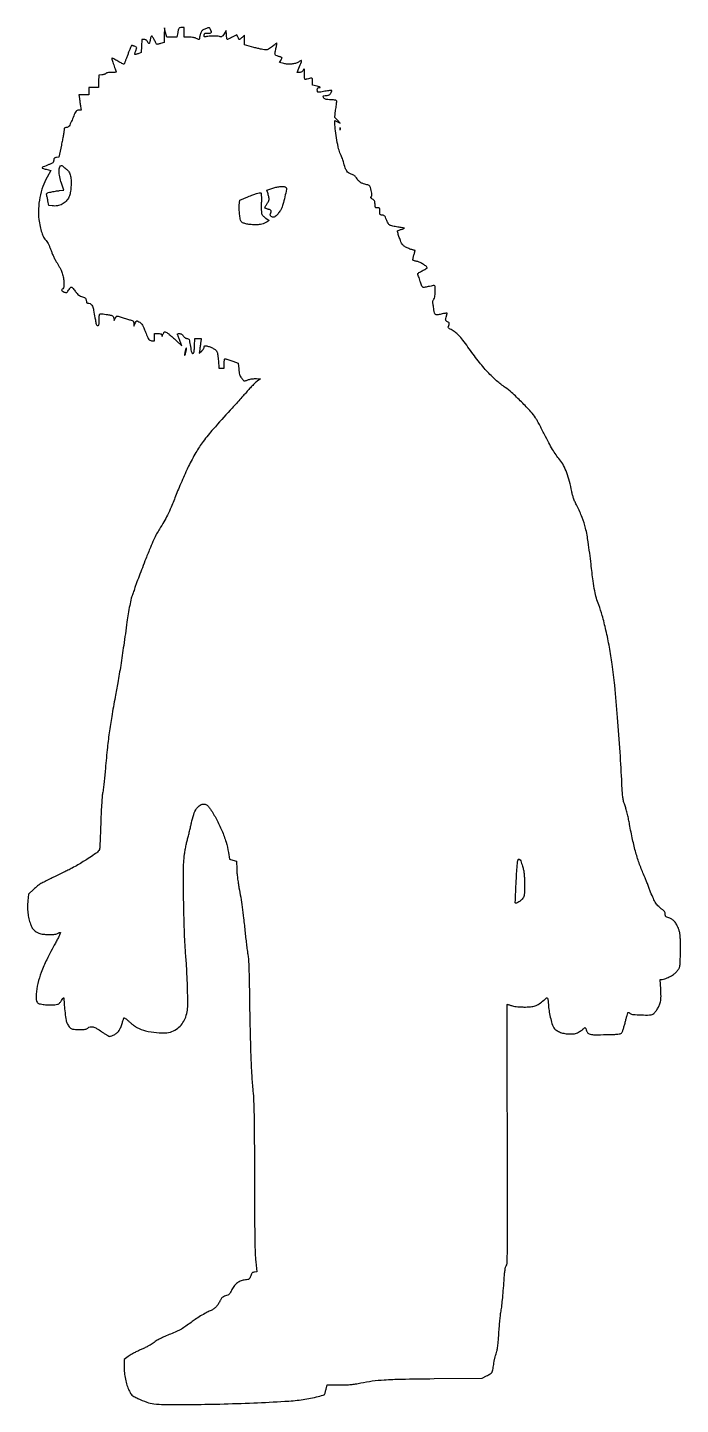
# Model space of a CAD drawing. Extents: x 2 to 816, y 1 to 1719.
import ezdxf

# ---------------------------------------------------------------- set-up
doc = ezdxf.new("R2010")
doc.units = 0

msp = doc.modelspace()

# ---------------------------------------------------------------- linework, layer by layer
for points in [[(189, 1713), (187.726713, 1707), (181.471144, 1707), (175.215575, 1707), (173.707039, 1712.75), (172.198504, 1718.5), (172.099252, 1709.379961), (172, 1700.259922), (167.471323, 1698.991971, -0.00931), (165.710302, 1698.534097, -0.014336), (164.169833, 1698.210453, -0.00866), (162.893891, 1698.00311, -0.249798), (162.591624, 1698.11201, -0.060751), (162.373763, 1698.421039, -0.001458), (161.546007, 1699.973694, -0.003172), (160.591033, 1701.80564, -0.002148), (159.525002, 1703.90482, 0.018407), (157.498394, 1707.59336, 0.323626), (156.314663, 1708.101667, 0.287375), (155.343642, 1707.140984, 0.01593), (154.461219, 1702.770455, -0.021654), (153.868293, 1699.997736, -0.24133), (153.139477, 1699.179357, -0.357548), (152.289999, 1699.458182, -0.034852), (151.181954, 1701.5, 0.0548), (150.47851, 1702.681498, 0.095008), (149.633832, 1703.44481, 0.090542), (148.536787, 1703.863767, 0.046085), (147.061881, 1704), (144.080885, 1704), (143.790442, 1695.847759), (143.5, 1687.695519), (139.58731, 1686.343782, -0.009996), (138.062622, 1685.850929, -0.015324), (136.721752, 1685.49134, -0.00976), (135.612342, 1685.252737, -0.249418), (135.326633, 1685.340034, -0.25358), (135.241014, 1685.628306, -0.008836), (135.511357, 1686.805941, -0.01454), (135.907658, 1688.224601, -0.009426), (136.444146, 1689.841692), (137.909646, 1693.995363), (134.839921, 1695.58278, 0.029259), (133.611203, 1696.129647, 0.041185), (132.458282, 1696.458583, 0.047413), (131.525456, 1696.552973, 0.218472), (131.042891, 1696.335098, 0.081533), (130.631966, 1695.670556, 0.002481), (129.408404, 1692.660935, 0.004838), (128.014764, 1689.083781, 0.003319), (126.5, 1685, -0.003405), (124.983979, 1680.914996, -0.00495), (123.586469, 1677.333938, -0.002581), (122.359339, 1674.324116, -0.081611), (121.939656, 1673.647449, -0.306995), (121.343069, 1673.490623, -0.015763), (119.385146, 1674.250459, -0.020594), (116.989985, 1675.38654, -0.012997), (114.289282, 1676.897449, 0.003728), (111.597365, 1678.469652, 0.005628), (109.227591, 1679.794876, 0.002414), (107.190541, 1680.891401, 0.122858), (106.755242, 1681, 0.486782), (106.578729, 1680.774788, 0.004603), (107.174041, 1678.448021, 0.010478), (107.982216, 1675.644278, 0.006092), (109.063409, 1672.312412, -0.00102), (110.189113, 1668.9596, -0.001622), (111.137376, 1666.085032, -0.00033), (111.962097, 1663.551783, -0.078681), (112, 1663.312412, -0.395571), (111.881521, 1663.186088, -0.002741), (110.273468, 1663.091771, -0.008294), (108.376139, 1663.022457, -0.004982), (106.122445, 1663, 0.016391), (103.471121, 1662.913061, 0.033955), (101.41906, 1662.637592, 0.044218), (99.921111, 1662.191068, 0.125653), (99.046333, 1661.555828, -0.09907), (98.333987, 1660.979103, -0.03458), (97.120648, 1660.446044, -0.032731), (95.668227, 1660.029375, -0.032733), (94.173888, 1659.805828), (90.5, 1659.5), (90.207936, 1651.75), (89.915871, 1644), (83.957936, 1644), (78, 1644), (78, 1639.5), (78, 1635), (71.860709, 1635), (65.721418, 1635), (66.314707, 1630.25, 0.001447), (66.591142, 1628.08769, 0.000847), (66.934033, 1625.5, 0.000847), (67.285843, 1622.912377, 0.001441), (67.589922, 1620.75), (68.271848, 1616), (65.287758, 1616, 0.107843), (63.433815, 1615.595425, 0.133102), (62.079311, 1614.467538, 0.048439), (60.654652, 1611.950131, 0.004292), (57.745743, 1605.25, -0.004642), (54.876567, 1598.654031, -0.04641), (53.403009, 1596.034057, -0.117533), (52.001212, 1594.775236, -0.099522), (50.093908, 1594.186642, 0.03164), (48.356477, 1593.898767, 0.157947), (47.520462, 1593.396768, 0.154156), (47.126593, 1592.492591, 0.029719), (47.044368, 1590.686642, -0.042947), (46.900631, 1588.69147, -0.004293), (46.107982, 1583.970395, -0.005373), (45.052691, 1578.35232, -0.004246), (43.794368, 1572.297683), (40.5, 1557.095367), (37.5, 1556.797683, 0.038607), (35.880509, 1556.509541, 0.139401), (34.985417, 1555.984764, 0.133358), (34.478208, 1555.052682, 0.034124), (34.193596, 1553.343251, -0.060264), (33.79383, 1551.531249, -0.125512), (32.997948, 1550.335463, -0.076472), (31.454082, 1549.321353, -0.012885), (28.193596, 1547.932185, 0.00296), (21.026372, 1545.045208, 0.159841), (19.924428, 1544.105996, 0.489245), (20.22999, 1543.299239, 0.012043), (24.612523, 1542.06441), (30.725047, 1540.5), (25.962969, 1532.216259, 0.046389), (20.595347, 1520.482237, 0.036297), (16.942357, 1506.954709, 0.036005), (15.259683, 1492.906382, 0.043244), (15.781158, 1479.611315, 0.018379), (17.251536, 1470.636473, 0.030237), (19.225464, 1463.204339, 0.036304), (21.670543, 1457.300294, 0.067478), (24.591453, 1453.030453, -0.040307), (26.288241, 1450.817525, -0.025064), (27.924384, 1447.982697, -0.02187), (29.492582, 1444.559729, -0.014977), (30.98219, 1440.552688, 0.018499), (32.423374, 1436.757935, 0.012036), (34.352782, 1432.483709, 0.012107), (36.439857, 1428.398385, 0.022471), (38.357964, 1425.209034, -0.017389), (40.217631, 1422.186807, -0.011975), (42.120446, 1418.644108, -0.012087), (43.788979, 1415.143362, -0.024006), (44.907525, 1412.281545, -0.037917), (46.364219, 1406.547842, -0.035585), (46.978676, 1400.536164, -0.034691), (46.779407, 1395.381227, -0.194934), (45.5, 1393, 0.0557), (44.309887, 1391.764746, 0.267197), (44.18489, 1390.832659, 0.174704), (44.96197, 1389.972679, 0.02435), (47.167422, 1388.930651, 0.019994), (49.089798, 1388.223007, 0.134599), (50.095334, 1388.177582, 0.160304), (50.894742, 1388.65715, 0.031752), (51.917422, 1390.005047, -0.011285), (54.909818, 1394.303457, -0.235368), (56.261965, 1395.003552, -0.228155), (57.659785, 1394.357072, -0.010608), (60.981481, 1390.144982, 0.015935), (63.472576, 1387.054413, 0.044207), (65.470315, 1385.108858, 0.055721), (67.491717, 1383.806115, 0.040338), (69.981481, 1382.810163, -0.018965), (72.519305, 1381.918675, -0.09516), (73.78478, 1381.115578, -0.130875), (74.457599, 1380.031095, -0.049333), (74.808961, 1378.265443, 0.034586), (75.098093, 1376.550152, 0.136306), (75.613455, 1375.622455, 0.13825), (76.528939, 1375.100691, 0.035971), (78.214808, 1374.808961, -0.164536), (80.668614, 1373.696679, -0.107086), (82.456465, 1371.115096, -0.048426), (83.948555, 1366.214717, -0.008554), (85.687104, 1356.751056, 0.005821), (86.638671, 1351.407057, 0.038438), (87.348239, 1348.789268, 0.094664), (88.123419, 1347.467163, 0.21621), (89.153265, 1347, 0.176853), (90.121938, 1347.353688, 0.158609), (90.688442, 1348.265305, 0.054085), (90.945355, 1350.180279, 0.006325), (91, 1354.5, -0.013253), (91.148, 1360.082774, -0.251749), (92.025147, 1361.525531, -0.171552), (93.90549, 1361.890075, -0.005762), (101.493945, 1360.666807, -0.008156), (105.783095, 1359.852312, -0.075385), (107.550868, 1359.198079, -0.153611), (108.48661, 1358.215554, -0.065741), (109.071759, 1356.47826), (109.655628, 1353.5), (110.988329, 1356.25, -0.032139), (112.1043, 1358.219481, -0.226856), (113.019981, 1358.77443, -0.097204), (114.43536, 1358.639413, -0.003738), (119.5, 1357.092801, 0.002402), (122.108073, 1356.28874, 0.001803), (124.985938, 1355.427942, 0.001823), (127.699852, 1354.637579, 0.004186), (129.75, 1354.067158, -0.018921), (132.20729, 1353.304779, -0.113367), (133.331672, 1352.592869, -0.149954), (133.873829, 1351.558796, -0.041346), (134.063954, 1349.711456), (134.127909, 1346.5), (135.745381, 1349.75, -0.017099), (137.050024, 1352.161072, -0.206607), (137.881005, 1352.770948, -0.182416), (138.950161, 1352.625498, -0.012877), (141.609766, 1351.096242, -0.073154), (143.373599, 1349.629692, -0.051363), (144.894068, 1347.537673, -0.031344), (146.512747, 1344.296533, -0.007986), (148.716915, 1338.84998, 0.00417), (151.409952, 1332.046559, 0.059218), (152.669814, 1329.759714, 0.15061), (154.068227, 1328.696679, 0.066602), (156.357149, 1328.189635), (160, 1327.879269), (160, 1332.439635), (160, 1337), (164.5, 1337, -0.013657), (167.073111, 1336.929706, -0.100929), (168.254369, 1336.620773, -0.194622), (168.843938, 1335.961157, -0.077943), (169.076078, 1334.75, 0.031525), (169.17196, 1333.762873, 0.594957), (169.404478, 1333.681267, 0.113902), (169.753913, 1334.183266, 0.006139), (170.456451, 1336, -0.033253), (171.052534, 1337.323419, -0.048754), (171.759321, 1338.385656, -0.060458), (172.468134, 1339.066793, -0.22332), (173.060169, 1339.190068, -0.087866), (175.178195, 1338.270961, -0.01932), (178.41059, 1335.946991, -0.01683), (182.425784, 1332.594916, -0.008563), (187.25387, 1328.12931), (194.007739, 1321.664405), (192.091351, 1327.234483, 0.005735), (191.275285, 1329.520828, 0.00576), (190.408119, 1331.784555, 0.00564), (189.60711, 1333.740864, 0.022877), (189.052298, 1334.90228, -0.028699), (188.483516, 1336.129456, -0.281572), (188.57721, 1336.667844, -0.199791), (189.147163, 1336.94681, -0.015198), (190.896722, 1337, -0.057297), (192.3982, 1336.827373, -0.075771), (193.674709, 1336.317237, -0.068186), (194.836742, 1335.401132, -0.03708), (196, 1334, 0.038953), (197.04987, 1332.745021, 0.051826), (198.193558, 1331.795834, 0.059188), (199.36251, 1331.200674, 0.088403), (200.488639, 1331, -0.131952), (202.035581, 1330.584523, -0.173793), (202.971674, 1329.477369, -0.045568), (203.672726, 1326.910873, -0.002515), (205.087129, 1318.698183, 0.009441), (205.74167, 1315.188969, 0.05024), (206.324469, 1313.329207, 0.119973), (206.997786, 1312.430288, 0.223103), (207.861679, 1312.20961, 0.218529), (208.71158, 1312.815352, 0.080759), (209.242385, 1314.225036, 0.035866), (209.572691, 1316.806675, 0.00611), (209.787526, 1321.761427), (210.075052, 1331), (214.17345, 1331), (218.271848, 1331), (217.635924, 1326.5, 0.000599), (217.346534, 1324.434322, 0.000337), (216.999998, 1321.926563, 0.000337), (216.653656, 1319.395037, 0.000551), (216.364071, 1317.25), (215.728141, 1312.5), (218.864071, 1315.437091, 0.029892), (220.064217, 1316.703955, 0.031752), (221.078821, 1318.080673, 0.033511), (221.79019, 1319.368612, 0.109848), (222, 1320.312091, -0.072341), (222.143939, 1321.301744, -0.229089), (222.582937, 1321.783234, -0.127241), (223.446143, 1321.894332, -0.01807), (225.226006, 1321.604799, -0.041926), (229.229851, 1320.448279, -0.038293), (233.113911, 1318.61238, -0.040168), (236.260057, 1316.467404, -0.116671), (237.863082, 1314.401157, -0.057442), (238.355351, 1312.878907, -0.010563), (238.875769, 1309.967519, -0.011222), (239.338419, 1306.517772, -0.010003), (239.666616, 1302.915914), (240.299485, 1294), (243.649743, 1294), (247, 1294), (247, 1300.067388, -0.006155), (247.046179, 1303.818739, -0.086057), (247.308624, 1305.138419, -0.28667), (247.925499, 1305.601973, -0.098667), (249.084297, 1305.473245, -0.002825), (250.281308, 1305.085871, -0.000503), (252.514382, 1304.346753, -0.000544), (255.129477, 1303.475109, -0.000491), (257.834297, 1302.567335), (264.5, 1300.322954), (265.036023, 1292.875293, 0.013493), (265.437847, 1288.822794, 0.041851), (266.008696, 1286.137531, 0.05381), (266.926395, 1283.970811, 0.035878), (268.404712, 1281.713816, 0.011156), (269.541075, 1280.290951, 0.016159), (270.611839, 1279.090934, 0.01176), (271.540341, 1278.160523, 0.193073), (271.94055, 1278, 0.067899), (272.404991, 1278.063362, 0.003984), (273.778707, 1278.457109, 0.005966), (275.410066, 1278.960041, 0.004355), (277.210671, 1279.556116, -0.031619), (279.366634, 1280.141624, -0.018954), (281.985778, 1280.575217, -0.0188), (284.678377, 1280.814298, -0.027201), (287.06641, 1280.806116), (292.355201, 1280.5), (288.179465, 1277.615291, 0.037832), (285.996793, 1275.849632, 0.008174), (282.51583, 1272.459723, 0.008484), (278.607002, 1268.390802, 0.008018), (274.762806, 1264.115291, -0.002485), (270.431853, 1259.189851, -0.001297), (264.988779, 1253.093242, -0.00129), (259.37183, 1246.867009, -0.001972), (254.466138, 1241.5, 0.005526), (233.207593, 1217.907825, 0.020773), (220.672031, 1202.432219, 0.028264), (211.515809, 1188.540852, 0.018174), (202.433704, 1171.509946, 0.007231), (199.056139, 1164.318835, 0.003404), (194.890868, 1154.937113, 0.003372), (190.660607, 1145.049843, 0.004743), (187.030553, 1136.169588, -0.004242), (180.683971, 1120.599324, -0.01393), (176.122079, 1110.476325, -0.018218), (171.706575, 1102.151688, -0.012484), (166.124039, 1093.027526, 0.02161), (162.61154, 1087.044099, 0.014214), (159.071814, 1079.885115, 0.00996), (154.881004, 1070.265211, 0.003374), (149.157897, 1056.108506, 0.002011), (144.772432, 1044.915188, 0.002259), (140.646311, 1034.113124, 0.00207), (137.214253, 1024.889268, 0.012175), (135.551985, 1020, -0.004258), (134.459211, 1016.610648, -0.005183), (133.376129, 1013.456558, -0.004393), (132.415313, 1010.823789, -0.035862), (131.881291, 1009.660624, 0.073208), (130.79327, 1006.734089, 0.004624), (128.95974, 997.714032, 0.007134), (127.117749, 987.417622, 0.006985), (125.556217, 977, -0.001955), (121.502109, 947.963979, -0.002999), (117.741132, 922.847303, -0.003468), (114.239011, 901.360842, -0.005946), (110.981524, 883.5, 0.005324), (106.524757, 859.234529, 0.00904), (103.380544, 838.833394, 0.008646), (100.886692, 817.715066, 0.004392), (98.44312, 791.075072, -0.003946), (97.720536, 783.119388, -0.004101), (96.880896, 775.277915, -0.003952), (96.045458, 768.5076, -0.017791), (95.38555, 764.575072, 0.029046), (94.722763, 759.996531, 0.00507), (94.064247, 751.296146, 0.005042), (93.457976, 740.347714, 0.00314), (92.957252, 727.5, -0.001357), (92.541795, 715.764991, -0.001929), (92.103946, 705.336418, -0.001074), (91.681096, 696.527897, -0.02829), (91.429361, 694.177168, -0.107548), (90.564927, 691.997221, -0.066485), (88.730461, 689.924792, -0.029136), (85.152644, 687.175438, -0.003837), (77.191024, 681.853068, -0.008494), (71.109816, 678.001266, -0.005969), (64.143613, 673.866252, -0.006025), (57.379128, 670.067376, -0.012542), (52, 667.303988, 0.000015), (46.709777, 664.751694, 0.000008), (40.263518, 661.641298, 0.000008), (33.74083, 658.49376, 0.000013), (28.194953, 655.817289, 0.009217), (21.742005, 652.554856, 0.021672), (17.0849, 649.827018, 0.026114), (13.236733, 647.048174, 0.021135), (9.406172, 643.689201), (2.922437, 637.5), (1.995895, 629.170096, 0.027601), (1.572613, 621.56311, 0.028206), (1.99596, 614.011203, 0.02884), (3.247488, 606.722993, 0.032287), (5.299217, 599.904228, 0.017541), (6.785955, 596.306871, 0.056873), (8.113189, 594.095769, 0.063824), (9.818268, 592.378066, 0.026336), (12.511388, 590.5, 0.027039), (15.5128, 588.851641, 0.05362), (18.068614, 587.944614, 0.039854), (21.214204, 587.455617, 0.009349), (26.539533, 587.157851, 0.008944), (31.268634, 587.066702, 0.026887), (34.491816, 587.235679, 0.038946), (36.909301, 587.685564, 0.053904), (38.964393, 588.481587, -0.018487), (40.237231, 589.08125, -0.027428), (41.395596, 589.502078, -0.026037), (42.335132, 589.733556, -0.248669), (42.717064, 589.616269, -0.317271), (42.796761, 589.154611, -0.00236), (41.031347, 585.4833, -0.007543), (38.884028, 581.235314, -0.004629), (36.232506, 576.292533, 0.010621), (25.477752, 555.654412, 0.025149), (18.589556, 539.756724, 0.032591), (14.470527, 526.123915, 0.038414), (12.436749, 512.799983, 0.025097), (12.266519, 505.852862, 0.15775), (13.429569, 502.550324, 0.173276), (16.244443, 500.721656, 0.031717), (22.459347, 499.657585, 0.012888), (25.869877, 499.382845, 0.010082), (29.581913, 499.25493, 0.010219), (33.043638, 499.276231, 0.024432), (35.604688, 499.469813, 0.021887), (38.742319, 500.002157, 0.090185), (40.515479, 500.734577, 0.086201), (41.957583, 502.060827, 0.019007), (43.910376, 504.812228, -0.008304), (45.451177, 507.084667, -0.06513), (46.312348, 508.023048, -0.404074), (46.757298, 507.991928, -0.18387), (46.988237, 507.395217, 0.018924), (47.349015, 499.093923, 0.011039), (48.377075, 489.182489, 0.008159), (49.699858, 479.913316, 0.078624), (50.929338, 476.140092, 0.040124), (53.508509, 471.953339, 0.118806), (56.068288, 469.788657, 0.096582), (59.650662, 468.786037, 0.021366), (66.050376, 468.545279, 0.008566), (70.568076, 468.645833, 0.030605), (73.442454, 468.935909, 0.049221), (75.395108, 469.45563, 0.094548), (76.773786, 470.295279, -0.129832), (79.780395, 471.850419, -0.116984), (83.291194, 471.802027, -0.071646), (87.759787, 469.966554, -0.02221), (93.864122, 465.991583, 0.00825), (97.182469, 463.696395, 0.011475), (100.232516, 461.760027, 0.00808), (102.822155, 460.254686, 0.128295), (103.798398, 460, 0.102414), (106.594802, 460.578851, 0.034216), (110.32509, 462.504956, 0.034617), (113.811593, 464.963841, 0.084566), (115.873165, 467.320952, 0.027232), (116.738679, 468.922604, 0.011151), (117.743996, 471.18178, 0.010994), (118.718277, 473.661333, 0.013827), (119.505642, 476, 0.000016), (120.180609, 478.204849, 0.000019), (120.816085, 480.281207, 0.000016), (121.351602, 482.031391, 0.000123), (121.602108, 482.850917, -0.438222), (122.138265, 483.108826, -0.051215), (123.460538, 482.420413, -0.030814), (125.415093, 480.953085, -0.010333), (128.085404, 478.581416, 0.012406), (130.691951, 476.285647, 0.011133), (133.503417, 474.035224, 0.011238), (136.116744, 472.128723, 0.034026), (138.004859, 470.997521, 0.059388), (148.862338, 466.995957, 0.035519), (162.452722, 464.754433, 0.035098), (175.407531, 464.465642, 0.111057), (183.722196, 466.758615, 0.055358), (190.455596, 471.374047, 0.068482), (195.479263, 477.072494, 0.065648), (198.923599, 484.118262, 0.045706), (200.963843, 492.745064, 0.038725), (201.496446, 501.124714, 0.003771), (201.059909, 521.444377, 0.005262), (200.210927, 542.901384, 0.009343), (198.995396, 560.552513, -0.01308), (197.319919, 587.85869, -0.004773), (196.329287, 626.581728, -0.004156), (196.037196, 664.418186, -0.024093), (197.0105, 684.360222, -0.0146), (197.590678, 688.935157, -0.00763), (198.565957, 694.596314, -0.007581), (199.743949, 700.377173, -0.011505), (200.959131, 705.360222, 0.004213), (202.251574, 710.343232, 0.002732), (203.666086, 716.126258, 0.002747), (204.985697, 721.789461, 0.005206), (205.97595, 726.367463, -0.030837), (208.811627, 736.846876, -0.06799), (212.498298, 744.256434, -0.100814), (216.90954, 748.554346, -0.165472), (221.91891, 749.798639, -0.059697), (223.969916, 749.374848, -0.091027), (225.557086, 748.498343, -0.057447), (227.18757, 746.816562, -0.012038), (229.611165, 743.5, -0.029217), (237.258803, 730.986465, -0.023949), (243.967298, 716.820303, -0.02439), (249.139822, 702.454684, -0.035711), (252.142478, 689.362506), (253.406128, 681.225012), (257.817724, 679.854983), (262.229321, 678.484954), (262.515914, 668.492477, 0.015866), (262.803152, 663.742831, 0.007424), (263.461042, 657.61654, 0.007347), (264.341494, 651.207351, 0.010221), (265.330918, 645.5, -0.007144), (267.479562, 633.543482, -0.006938), (269.30844, 621.413294, -0.005797), (271.053237, 607.43443, -0.002861), (272.962477, 589.6356, 0.002691), (273.839444, 581.433801, 0.002666), (274.807213, 573.216535, 0.002614), (275.729865, 566.036016, 0.010338), (276.411576, 561.6356, -0.028443), (277.122128, 555.6164, -0.005833), (277.646242, 544.921778, -0.004604), (278.071098, 529.803756, -0.001599), (278.413243, 508, 0.002164), (279.074624, 468.68756, 0.00395), (280.006732, 436.611178, 0.004763), (281.201316, 410.927362, 0.011545), (282.701488, 392, -0.015256), (283.609335, 379.355222, -0.005935), (284.122942, 361.82629, -0.003234), (284.422672, 334.462589, -0.000582), (284.591928, 283.5, 0.000688), (284.753774, 237.702158, 0.002505), (285.042274, 208.620855, 0.003299), (285.464773, 188.998868, 0.019726), (286.155308, 178.795465), (287.520171, 166.09093), (284.532437, 165.795465, 0.058181), (282.893784, 165.437961, 0.11828), (281.78797, 164.734614, 0.084519), (280.899504, 163.436479, 0.019962), (279.893319, 161, -0.019911), (278.754729, 158.242103, -0.121411), (277.800655, 157.045213, -0.119068), (276.391222, 156.417235, -0.018839), (273.370968, 155.977878, 0.053486), (267.830626, 154.77582, 0.074984), (263.324058, 152.485437, 0.073129), (259.614435, 148.917732, 0.048132), (256.44975, 143.900216, -0.011808), (254.351356, 139.967385, -0.068524), (252.930335, 138.100379, -0.094732), (251.263658, 136.973602, -0.033158), (248.524455, 136.006847, 0.029204), (245.862064, 135.090794, 0.089829), (244.262995, 134.068202, 0.077328), (242.995659, 132.463001, 0.018025), (241.412117, 129.405814, -0.040772), (239.151302, 125.487953, -0.044592), (236.343706, 122.113782, -0.046284), (233.088999, 119.39915, -0.051484), (229.5, 117.439449, 0.025814), (224.29318, 114.933713, 0.010435), (217.454624, 111.009013, 0.01053), (210.658357, 106.720202, 0.02094), (205.5, 102.991669, -0.014773), (199.213411, 98.328546, -0.022637), (193.479762, 94.706654, -0.022351), (187.388421, 91.586087, -0.013927), (180, 88.454578, 0.009822), (172.897742, 85.512906, 0.01768), (167.215632, 82.784396, 0.01943), (162.118991, 79.853458, 0.015431), (156.848058, 76.312019, -0.026311), (154.386949, 74.735035, -0.00867), (150.614321, 72.67451, -0.008608), (146.343138, 70.529826, -0.009652), (142.159342, 68.616968, 0.011006), (137.945583, 66.676597, 0.009356), (133.584119, 64.448703, 0.009464), (129.689032, 62.270464, 0.026105), (127.061285, 60.544987), (122, 56.829663), (122, 48.5028, 0.024556), (122.406367, 40.233612, 0.024851), (123.621523, 32.077422, 0.02615), (125.5387, 24.565339, 0.038601), (128.057144, 18.247701, 0.018963), (130.137757, 14.388086, 0.075905), (131.828727, 12.313426, 0.062011), (134.220519, 10.636209, 0.009982), (139.313794, 8.063519, 0.027182), (150.238321, 3.529221, 0.056096), (159.237768, 1.450571, 0.02693), (171.88654, 0.677112, 0.002363), (204, 0.596845, 0.005942), (241.421769, 1.124901, 0.004108), (283.749224, 2.573457, 0.003545), (322.562944, 4.4969, 0.020489), (343, 6.497442, 0.01165), (352.299714, 8.015859, 0.010592), (361.820444, 10.008621, 0.004758), (370.523991, 12.111132, 0.187649), (372.108951, 13.236747, 0.069125), (372.407031, 13.862983, 0.006648), (372.895273, 15.48181, 0.00836), (373.42173, 17.437874, 0.006507), (373.930668, 19.580796), (375.143432, 25), (390.491714, 25, 0.006625), (398.8789, 25.111143, 0.016098), (405.056407, 25.474154, 0.01844), (410.679091, 26.196473, 0.01169), (417.169998, 27.431483, -0.019808), (431.533389, 29.923507, -0.018258), (446.44488, 31.354387, -0.009949), (467.81651, 32.19379, -0.001691), (508.583208, 32.845211), (568.666416, 33.602092), (574.229826, 36.324014, 0.009901), (576.436352, 37.458254, 0.011861), (578.465325, 38.615491, 0.010636), (580.12242, 39.662108, 0.0735), (580.8361, 40.302513, 0.111498), (581.300451, 41.215193, 0.009224), (581.911856, 43.825041, 0.011969), (582.515408, 47.00211, 0.008941), (583.033797, 50.529545, -0.013101), (583.616829, 54.279732, -0.011786), (584.413324, 58.129731, -0.011905), (585.29127, 61.548313, -0.03607), (586.108383, 63.80571, 0.053216), (587.128967, 66.958349, 0.018549), (587.935631, 71.667463, 0.012244), (588.68254, 78.551824, 0.003462), (589.508553, 89.30571, -0.002647), (590.146114, 97.787105, -0.003197), (590.837772, 105.742927, -0.002721), (591.49915, 112.431908, -0.021702), (591.954674, 115.5, 0.016287), (592.992302, 122.003258, 0.006031), (594.043594, 131.218653, 0.005311), (595.065008, 142.423758, 0.003497), (596.012887, 155.334132, -0.004696), (596.609045, 163.195831, -0.015956), (597.208917, 168.300148, -0.023295), (597.892199, 171.750978, -0.084492), (598.782072, 173.794803, 0.141582), (599.90821, 177.462127, 0.002127), (600.188147, 200.065541, 0.002422), (600.314068, 238.391043, 0.0002), (600.118667, 338.210671, -0.000293), (600.008777, 400.248936, -0.000488), (599.997873, 452.474385, -0.00001), (600.03513, 499.792357, -0.413977), (600.242941, 500, -0.078065), (600.591372, 499.945266, -0.002772), (601.885395, 499.520501, -0.005066), (603.411048, 498.99307, -0.003519), (605.124273, 498.367662, 0.040898), (607.724073, 497.633278, 0.020067), (611.125911, 497.107213, 0.01649), (615.343856, 496.767693, 0.009173), (620.5, 496.61813, 0.022824), (628.980859, 496.914958, 0.061145), (634.890303, 498.129866, 0.069151), (639.904159, 500.632625, 0.035928), (645.384238, 505.000059, -0.018855), (648.794413, 507.9135, -0.406441), (649.992219, 507.78994, -0.151978), (650.682643, 506.130459, -0.003733), (651.393153, 497.806537, 0.02459), (652.369695, 490.149784, 0.017274), (654.18585, 481.65268, 0.014956), (656.336678, 474.030378, 0.090642), (658.244769, 470.415956, 0.082237), (661.595796, 467.355091, 0.054627), (666.254315, 465.00671, 0.049043), (671.865056, 463.515492, 0.04014), (678.054219, 463.009769, 0.0125), (682.393245, 463.112649, 0.046375), (685.099343, 463.497831, 0.056914), (687.397527, 464.330952, 0.025929), (690.184775, 465.902227, 0.00955), (691.986763, 467.093871, 0.011816), (693.616111, 468.274395, 0.010234), (694.931962, 469.319248, 0.081593), (695.439573, 469.902227, -0.11809), (696.327549, 470.78442, -0.32099), (697.164079, 470.722269, -0.12531), (697.987257, 469.583997, -0.021428), (698.86986, 467.040033, 0.124795), (700.643556, 464.077043, 0.148618), (703.510049, 462.555403, 0.048947), (709.063621, 462.025559, 0.003958), (723.73964, 462.181346, 0.003242), (732.973074, 462.412371, 0.01768), (737.960393, 462.746301, 0.031152), (740.989609, 463.249136, 0.140778), (742.540988, 464.109791, 0.105143), (743.315037, 465.304053, 0.009079), (744.558291, 468.737728, 0.011648), (745.883955, 472.934764, 0.008778), (747.151533, 477.603913, -0.001856), (748.327054, 482.183797, -0.002945), (749.371305, 486.095859, -0.000678), (750.310467, 489.514606, -0.129707), (750.490692, 489.824026, -0.29075), (750.739395, 489.87951, -0.019899), (751.439625, 489.594789, -0.02347), (752.296626, 489.156313, -0.015049), (753.24958, 488.572124, 0.126875), (757.090415, 487.266666, 0.011402), (767.32891, 486.729303, 0.011579), (777.571877, 486.662964, 0.122893), (781.572579, 487.732551, 0.090559), (783.938529, 489.671076, 0.031649), (786.578103, 493.212836, 0.03105), (788.971347, 497.440532, 0.038265), (790.636863, 501.652733, 0.035656), (791.33857, 504.66642, 0.02724), (791.68683, 508.035096, 0.019237), (791.730878, 512.404715, 0.006542), (791.467575, 518.75), (790.798613, 531), (793.149307, 531.000789, 0.097207), (796.604034, 531.680049, 0.022978), (801.962023, 534.162635, 0.024495), (807.227469, 537.239422, 0.058935), (810.688666, 540.128437, 0.021513), (811.987307, 541.625608, 0.017393), (813.252428, 543.336539, 0.017734), (814.309943, 544.999344, 0.04264), (814.938666, 546.3151, 0.072743), (815.375382, 548.312024, 0.005582), (815.700039, 553.816788, 0.007268), (815.92621, 560.624778, 0.004668), (816, 568.527587, 0.003069), (815.93184, 579.631586, 0.017351), (815.653791, 585.546211, 0.03185), (815.058435, 589.613252, 0.037265), (813.967503, 593.35731, 0.029694), (811.406255, 599.133049, 0.056368), (808.582428, 603.356187, 0.069527), (805.359529, 606.240246, 0.079705), (801.610227, 607.969138, -0.015845), (798.902146, 608.820752, -0.108182), (797.717357, 609.550243, -0.1573), (797.164822, 610.582822, -0.044853), (797, 612.416506, 0.065859), (796.762697, 614.210288, 0.090834), (796.065934, 615.674216, 0.060633), (794.668464, 617.18482, 0.015467), (792.054739, 619.26507, -0.048206), (787.961032, 622.985306, -0.047117), (784.620267, 627.447509, -0.035399), (781.488287, 633.497064, -0.013378), (777.952472, 642.344457, 0.00402), (776.261689, 646.816246, 0.002752), (774.273481, 651.866809, 0.002774), (772.303932, 656.712161, 0.005615), (770.689674, 660.5, -0.01781), (765.102467, 674.550777, -0.016782), (760.407632, 689.242756, -0.015178), (756.324885, 705.545855, -0.010019), (752.581436, 724.5, 0.009163), (751.403374, 730.519039, 0.007091), (749.90749, 737.03125, 0.007177), (748.337216, 743.071837, 0.017078), (746.953677, 747.5, -0.016804), (745.147242, 753.270587, -0.031969), (744.153314, 758.030414, -0.02074), (743.545613, 764.058714, -0.003596), (742.952387, 775.5, 0.005214), (740.805139, 814.473301, 0.003752), (737.628055, 857.934094, 0.003647), (734.095086, 898.082671, 0.011988), (730.935389, 924.5, 0.010302), (727.44511, 945.640858, 0.010165), (723.073192, 966.714949, 0.01057), (718.390375, 985.363487, 0.027431), (714.00775, 998.5, -0.025316), (711.156001, 1006.929015, -0.022584), (709.044365, 1015.929119, -0.014005), (707.080094, 1028.31448, -0.003261), (704.50148, 1049.214862, 0.006167), (700.899722, 1077.074707, 0.023971), (697.635463, 1094.155059, 0.03421), (693.406659, 1107.579772, 0.024852), (686.971297, 1121.865493, -0.012023), (684.505795, 1126.983865, -0.019408), (682.684945, 1131.463912, -0.021423), (681.345875, 1135.726383, -0.020239), (680.347371, 1140.169058, 0.018642), (677.594428, 1152.603236, 0.026139), (674.153517, 1163.440811, 0.029768), (670.118211, 1172.496018, 0.04931), (665.556641, 1179.5, -0.017296), (660.870046, 1185.778468, -0.015654), (656.462776, 1192.574346, -0.01313), (651.850227, 1200.672157, -0.006813), (646.498136, 1211.005855, 0.003392), (643.271712, 1217.341116, 0.003503), (639.993556, 1223.56422, 0.003384), (637.079659, 1228.915754, 0.014977), (635.250407, 1232, 0.046066), (629.514783, 1239.430923, 0.008835), (617.682368, 1251.704958, 0.009159), (605.383216, 1263.576999, 0.040632), (597.5, 1269.799375, -0.035542), (586.742119, 1278.114718, -0.02386), (575.654772, 1289.012919, -0.02018), (563.863, 1302.845087, -0.012091), (550.940097, 1320.151136, 0.009789), (544.389051, 1329.008896, 0.027068), (539.332283, 1334.886122, 0.037443), (534.77906, 1338.97172, 0.046214), (529.96211, 1342.01933, -0.018343), (527.953999, 1343.138439, -0.072706), (526.867539, 1344.035617, -0.136045), (526.439303, 1344.889316, -0.147541), (526.530503, 1345.812642, 0.019311), (527.503392, 1348.454845, 0.119087), (527.614204, 1349.88866, 0.186057), (527.03255, 1350.886331, 0.061961), (525.566708, 1351.787652, -0.067968), (523.890172, 1352.846368, -0.16924), (523.158967, 1354.075903, -0.112467), (523.199239, 1355.843281, -0.022167), (524.11562, 1358.901823, 0.014019), (524.514084, 1360.157004, 0.020735), (524.786227, 1361.279314, 0.016735), (524.936586, 1362.193789, 0.232798), (524.831921, 1362.501412, 0.235785), (524.481784, 1362.618333, 0.004544), (522.540808, 1362.325155, 0.009943), (520.24348, 1361.909752, 0.006373), (517.593132, 1361.34064, -0.019975), (512.332659, 1360.359896, -0.22557), (510.360012, 1360.968674, -0.160563), (509.223183, 1363.004215, -0.009151), (507.972078, 1370.179491, -0.006527), (507.324705, 1374.731425, -0.042427), (507.224351, 1377.041458, -0.086445), (507.5529, 1378.554329, -0.087536), (508.372948, 1379.85961, 0.157712), (509.659737, 1382.72019, 0.021964), (510.09357, 1389.289103, 0.01796), (510.003032, 1395.806554, 0.40538), (508.75, 1396.975554, 0.039565), (507.543606, 1396.856164, 0.004888), (504.94463, 1396.363045, 0.00457), (501.349176, 1395.610138, 0.001722), (496.331643, 1394.493349, -0.156608), (495.055543, 1394.606246, -0.153397), (494.071136, 1395.441059, -0.054694), (493.086815, 1397.45943, -0.006258), (491.434987, 1402.251439, 0.000368), (490.36188, 1405.487801, 0.000512), (489.395288, 1408.385839, 0.000313), (488.577445, 1410.824493, 0.006519), (488.322559, 1411.551417, -0.315872), (488.471376, 1412.10719, -0.022197), (489.82281, 1413.140701, -0.025008), (491.685363, 1414.304497, -0.015656), (493.969215, 1415.485286, 0.009383), (496.280553, 1416.643776, 0.014481), (498.228457, 1417.73937, 0.008768), (499.783239, 1418.711641, 0.253855), (500, 1419.111065, 0.2303), (499.157953, 1420.842257, 0.025483), (495.457289, 1423.453191, 0.031049), (491.143801, 1425.81748, 0.054844), (487.306673, 1427.130678, -0.009981), (485.273293, 1427.628548, -0.015992), (483.562322, 1428.142976, -0.009915), (482.199502, 1428.631007, -0.316796), (482.011869, 1428.90913, -0.053174), (482.064505, 1429.323556, -0.001761), (482.453903, 1430.942057, -0.003337), (482.933523, 1432.849816, -0.002314), (483.5, 1435, 0.000415), (484.0668, 1437.118703, 0.000667), (484.546097, 1438.925968, 0.000101), (484.969006, 1440.530553, 0.043495), (484.988131, 1440.641592, 0.351049), (484.940847, 1440.71197, 0.002347), (484.188701, 1440.944055, 0.007623), (483.30353, 1441.197971, 0.004634), (482.25, 1441.472421, -0.029179), (477.24964, 1443.04069, -0.043369), (473.118117, 1445.031042, -0.05132), (469.997241, 1447.345817, -0.089995), (468.055862, 1449.896567, -0.028743), (466.666083, 1453.063014, -0.00853), (464.906794, 1458.051356, -0.005982), (463.29624, 1463.07857, -0.074656), (463, 1465.05154, -0.282103), (463.20103, 1465.379491, -0.015792), (464.330299, 1465.910281, -0.020499), (465.793052, 1466.472268, -0.013207), (467.528677, 1467.008029, 0.009015), (469.23991, 1467.520587, 0.016244), (470.619565, 1468.011009, 0.011851), (471.655416, 1468.446183, 0.525313), (471.691432, 1468.641901, 0.15434), (471.363394, 1468.812321, 0.002152), (469.131779, 1469.192099, 0.005787), (466.520546, 1469.593929, 0.00375), (463.491565, 1470.001069, -0.013517), (460.327566, 1470.489451, -0.014929), (457.29858, 1471.13517, -0.014424), (454.755569, 1471.835513, -0.070732), (453.409922, 1472.467064, -0.082592), (452.412511, 1473.386699, -0.025907), (451.245906, 1475.05822, -0.025094), (450.116131, 1477.090588, -0.025322), (449.1994, 1479.219906, 0.014712), (447.986945, 1482.209139, 0.080847), (447.042029, 1483.663747, 0.125925), (445.887718, 1484.424687, 0.058101), (444.118288, 1484.813358, -0.035228), (442.263967, 1485.132775, -0.189436), (441.44337, 1485.71298, -0.131913), (441.077145, 1486.823281, -0.014074), (441, 1489.563358, 0.01253), (440.930568, 1492.333497, 0.136958), (440.580953, 1493.38028, 0.211245), (439.798406, 1493.870748, 0.035889), (438, 1494, -0.036259), (436.198207, 1494.130834, -0.212966), (435.416124, 1494.626225, -0.135376), (435.068298, 1495.6851, -0.012067), (435, 1498.514698, 0.021806), (434.888794, 1501.06336, 0.088165), (434.485807, 1502.559627, 0.10679), (433.63518, 1503.674556, 0.039999), (432.033202, 1504.833615, -0.017605), (430.452086, 1505.873101, -0.122375), (429.852836, 1506.569632, -0.229923), (429.842814, 1507.240584, -0.078648), (430.402275, 1508.068916, 0.107682), (431.017871, 1509.104173, 0.083996), (431.219557, 1510.400652, 0.044382), (431.021018, 1512.340809, 0.008874), (430.300356, 1515.748195, 0.011537), (429.40356, 1519.271369, 0.067572), (428.648426, 1521.021875, 0.123317), (427.669834, 1521.996173, 0.080541), (426.181283, 1522.585666, -0.016919), (420.74345, 1523.975151, -0.056586), (417.354136, 1525.396378, -0.073865), (414.868874, 1527.315539, -0.044882), (412.541191, 1530.217275, 0.024783), (410.815053, 1532.55554, 0.054285), (409.230206, 1534.11356, 0.059922), (407.451881, 1535.200679, 0.036768), (405.146311, 1536.056664, -0.08102), (402.033345, 1537.536204, -0.102512), (399.840647, 1539.838039, -0.057587), (397.958626, 1543.817473, -0.010969), (395.551326, 1551.469904, 0.009772), (394.757633, 1554.014186, 0.007822), (393.80678, 1556.723114, 0.007919), (392.847928, 1559.202223, 0.019824), (392.048903, 1560.969904, -0.056607), (389.657885, 1567.498214, -0.014627), (387.331474, 1578.481172, -0.015566), (385.583514, 1590.17702, -0.028688), (385.008205, 1599.77568), (385, 1603.05136), (388.25, 1601.408538), (391.5, 1599.765715), (388.111537, 1603.323322), (384.723074, 1606.880929), (385.8917, 1615.690465, 0.000465), (386.355273, 1619.210134, 0.000569), (386.781619, 1622.499699, 0.000473), (387.134302, 1625.266126, 0.004094), (387.280163, 1626.5, 0.154757), (387.063288, 1627.583232, 0.19295), (386.274815, 1628.227261, 0.060727), (384.46396, 1628.561247, 0.005892), (380, 1628.781487, -0.010862), (376.320853, 1628.999686, -0.03435), (373.881087, 1629.36751, -0.053398), (372.248629, 1629.917567, -0.124023), (371.25, 1630.722616, -0.043364), (370.197951, 1632.404935, -0.303813), (370.30595, 1633.318107, -0.18224), (371.329773, 1633.880952, -0.017341), (374.218154, 1634.192502, 0.026793), (376.427752, 1634.473164, 0.075892), (377.893357, 1634.97748, 0.091988), (378.978366, 1635.830679, 0.052885), (379.94152, 1637.193301, 0.022457), (380.478589, 1638.264556, 0.03272), (380.845063, 1639.254958, 0.034232), (381.025255, 1640.058682, 0.238766), (380.903709, 1640.429624, 0.222028), (380.43765, 1640.598921, 0.006119), (378.238258, 1640.376526, 0.011503), (375.608859, 1640.016661, 0.007506), (372.592375, 1639.486323, -0.002976), (365.826968, 1638.233585, -0.083607), (364.043902, 1638.21519, -0.303099), (363.243776, 1638.953301, -0.059344), (363, 1641, -0.031624), (363.103885, 1642.640861, -0.150958), (363.487438, 1643.485842, -0.164369), (364.260379, 1643.927591, -0.039348), (365.75, 1644.099252, 0.105496), (366.420281, 1644.267756, 0.610739), (366.425155, 1644.542509, 0.052324), (365.296573, 1645.003021, 0.006574), (362.75, 1645.707039), (357, 1647.215575), (357, 1651.732787, 0.028934), (356.822791, 1654.792536, 0.288306), (356.053925, 1655.749003, 0.146532), (354.465542, 1655.814681, 0.006937), (349.25, 1654.407442, -0.101226), (347.966547, 1654.310162, -0.286611), (347.300064, 1654.853957, -0.076362), (347.028214, 1656.384894, -0.004469), (346.959962, 1661.133369, 0.002304), (346.911485, 1665.960123, 0.076586), (346.718876, 1667.099084, 0.611247), (346.316389, 1667.161192, 0.032394), (345.428025, 1665.75, -0.045231), (344.559189, 1664.445254, -0.084934), (343.612422, 1663.609061, -0.087737), (342.463501, 1663.151534, -0.051031), (340.982655, 1663), (338.029184, 1663), (340.116551, 1668.25, 0.001118), (343.299761, 1676.308613, 0.108471), (343.492666, 1677.520428, 0.547476), (342.961827, 1677.817884, 0.010499), (339.666709, 1675.96586, -0.064402), (335.812024, 1674.316014, -0.042127), (331.059503, 1673.394185, -0.040525), (325.979581, 1673.260152, -0.045236), (321.133413, 1673.967995), (316.046079, 1675.188427), (317.52304, 1678.044554, 0.005569), (318.088859, 1679.169253, 0.00785), (318.566143, 1680.18498, 0.004933), (318.943534, 1681.044546, 0.101305), (319, 1681.320379, 0.30566), (318.860461, 1681.527312, 0.006749), (317.678125, 1681.986893, 0.012962), (316.225028, 1682.486748, 0.0081), (314.5, 1683, -0.029575), (311.390216, 1684.072566, -0.224742), (310.375759, 1685.189394, -0.120742), (310.272249, 1687.071448, -0.006439), (311.461348, 1692.990448, 0.00377), (311.978389, 1695.494817, 0.00604), (312.377654, 1697.640478, 0.001732), (312.693662, 1699.498895, 0.242165), (312.627242, 1699.706091, 0.370645), (312.441713, 1699.720126, 0.001956), (310.869044, 1698.553352, 0.006978), (309.061663, 1697.161696, 0.004218), (306.958116, 1695.465643, -0.017382), (304.441224, 1693.5434, -0.029819), (302.201744, 1692.146046, -0.036221), (300.276101, 1691.272624, -0.088583), (298.749376, 1691, -0.047479), (297.054778, 1691.161279, -0.005377), (293.273997, 1691.929755, -0.006472), (288.786688, 1692.953127, -0.00522), (283.992284, 1694.165124), (272, 1697.330248), (272, 1703.352215), (272, 1709.374182), (269.195281, 1706.687091, -0.009509), (268.07905, 1705.657664, -0.013519), (267.045847, 1704.789333, -0.009496), (266.16175, 1704.11321, -0.159813), (265.816601, 1704, -0.24103), (265.530699, 1704.146323, -0.019606), (265.05093, 1704.869868, -0.022937), (264.527689, 1705.826652, -0.01547), (264.016049, 1706.961254), (262.789457, 1709.922509), (256.923245, 1706.961254, -0.003063), (254.640466, 1705.826402, -0.00464), (252.639641, 1704.869868, -0.001869), (250.917366, 1704.073875, -0.107713), (250.578421, 1704, -0.367446), (250.377805, 1704.170443, -0.006572), (250.152303, 1705.671352, -0.012967), (249.949331, 1707.50822, -0.007865), (249.799904, 1709.689709), (249.5, 1715.379418), (246.67631, 1711.099796, -0.013976), (244.964359, 1708.656526, -0.09276), (243.876607, 1707.649917, -0.154822), (242.759039, 1707.359218, -0.061093), (241.17631, 1707.638669, 0.056041), (237.892066, 1708.252708, 0.0185), (232.979139, 1708.429011, 0.018539), (228.061104, 1708.241054, 0.0551), (224.75, 1707.620174, -0.021014), (223.126484, 1707.199685, -0.198461), (222.43335, 1707.326116, -0.225828), (222.082626, 1707.892633, -0.02754), (222, 1709.391592, -0.052488), (222.156917, 1710.882275, -0.212024), (222.681298, 1711.605088, -0.119359), (223.785805, 1711.931953, -0.012533), (226.5, 1712, 0.021099), (229.563459, 1712.129329, 0.213912), (230.651933, 1712.732268, 0.245047), (230.841923, 1713.888629, 0.027444), (229.839485, 1716.452947, 0.0417), (228.824562, 1718.263652, 0.2243), (227.878628, 1718.824608, 0.116883), (226.465983, 1718.627357, 0.008378), (222.776733, 1717.118622, 0.026476), (220.427323, 1715.960753, 0.074961), (218.987644, 1714.842303, 0.081775), (218.011915, 1713.408369, 0.035817), (217.193828, 1711.252602, 0.010088), (216.736828, 1709.607236, 0.010346), (216.350687, 1707.958467, 0.010143), (216.07459, 1706.515686, 0.042223), (216, 1705.63398, -0.091552), (215.796773, 1704.53338, -0.301717), (215.224912, 1704.125516, -0.123626), (214.146007, 1704.358321, -0.015198), (212, 1705.5, 0.067226), (210.611219, 1706.06287, 0.021247), (208.41715, 1706.526686, 0.02048), (205.861996, 1706.847463, 0.019569), (203.25, 1706.964565), (197, 1707), (197, 1713), (197, 1719), (193.636643, 1719, 0.042353), (191.572978, 1718.824882, 0.188063), (190.548698, 1718.209373, 0.103804), (189.885637, 1716.840407, 0.008768)], [(391.078947, 1592.416667, 0.018894), (391.137993, 1591.670344, 0.168741), (391.279315, 1591.37858, 0.470617), (391.461564, 1591.395823, 0.054073), (391.683114, 1591.8125, 0.051402), (391.839148, 1592.359369, 0.05415), (391.876576, 1592.916927, 0.060344), (391.797407, 1593.402231, 0.126455), (391.604167, 1593.729167, 0.296942), (391.385309, 1593.77538, 0.208169), (391.200665, 1593.592839, 0.077125), (391.089945, 1593.112848, 0.028489)], [(49.182851, 1542.973135, -0.021156), (51.669643, 1540.65207, -0.053728), (53.201913, 1538.718787, -0.057846), (54.222763, 1536.590718, -0.027896), (55.047718, 1533.677378, -0.044601), (55.876423, 1527.388529, -0.028278), (55.767939, 1519.992227, -0.028485), (54.850361, 1512.871938, -0.058194), (53.18054, 1507.5, -0.083593), (49.749265, 1502.31301, -0.082997), (44.801122, 1498.520421, -0.081771), (38.820827, 1496.504283, -0.077865), (32.403877, 1496.462144), (28.120094, 1497.104537), (26.976428, 1502.802268, 0.000946), (26.503977, 1505.133137, 0.000993), (26.03015, 1507.4251, 0.00095), (25.613446, 1509.401959, 0.004436), (25.361057, 1510.538497, -0.12596), (25.387101, 1511.660724, -0.191094), (25.9717, 1512.427436, -0.076107), (27.412994, 1513.019554, -0.009704), (30.694676, 1513.748141, -0.005086), (33.287557, 1514.243831, -0.003319), (36.288843, 1514.765466, -0.003338), (39.22233, 1515.235175, -0.00637), (41.586491, 1515.566785), (46.672982, 1516.214281), (43.836491, 1524.655258, -0.033287), (41.69986, 1532.764268, -0.04908), (41.016626, 1540.089618, -0.066556), (41.745557, 1545.338244, -0.340186), (43.95, 1546.993544, -0.158264), (44.308547, 1546.872468, -0.003882), (45.714025, 1545.809886, -0.008041), (47.34846, 1544.51182, -0.00534)], [(293.16193, 1500.411734, 0.00724), (293.096228, 1495.683218, 0.00926), (293.17944, 1491.328389, 0.007481), (293.37043, 1487.699933, 0.074496), (293.696275, 1486.216824, 0.08069), (294.31647, 1485.148588, 0.025317), (295.564356, 1483.775514, 0.024558), (297.135175, 1482.360126, 0.024881), (298.830605, 1481.112144), (303.092519, 1478.290641), (300.540086, 1476.618222, -0.03588), (297.229265, 1474.773618, -0.049096), (294.012361, 1473.641213, -0.042299), (290.285998, 1473.05586, -0.019071), (285.336336, 1472.891834, -0.022824), (279.136286, 1473.206142, -0.03468), (273.816947, 1474.095299, -0.039368), (269.793911, 1475.400209, -0.173472), (267.974363, 1477.047904, -0.079856), (266.912176, 1480.128603, -0.016009), (266.095486, 1485.897377, -0.01779), (265.637138, 1492.161012, -0.028603), (265.742683, 1497.512459), (266.206018, 1503.524918), (276.353009, 1507.723137, -0.006416), (282.743666, 1510.27167, -0.019491), (287.172059, 1511.776902, -0.02775), (290.360076, 1512.534089, -0.092801), (292.5, 1512.51832, -0.332497), (292.931319, 1512.042479, -0.009936), (293.143394, 1509.200824, -0.01443), (293.240769, 1505.422003, -0.00632)], [(324.126763, 1519.273237, -0.252682), (324.684659, 1517.406391, -0.005218), (322.537167, 1507.574415, -0.012031), (320.144637, 1498.186452, -0.044168), (317.97563, 1492.456678, -0.029139), (316.976532, 1490.663889, -0.016453), (315.571699, 1488.60862, -0.016381), (314.013171, 1486.62209, -0.025758), (312.535866, 1485.034763, -0.014375), (310.426612, 1483.104839, -0.092847), (309.18507, 1482.382198, -0.142804), (308.017471, 1482.314095, -0.050567), (306.415797, 1482.856411, -0.063549), (304.898098, 1483.796247, -0.186605), (304.297409, 1484.844282, -0.11748), (304.4223, 1486.356424, -0.018925), (305.455094, 1489.149825, 0.135557), (305.560926, 1490.009325, 0.17187), (305.188763, 1490.7115, 0.088202), (304.200403, 1491.340919, 0.019788), (302.318548, 1492.031139, -0.00408), (300.801071, 1492.534235, -0.005083), (299.399853, 1493.027464, -0.004162), (298.232746, 1493.462701, -0.038332), (297.744783, 1493.693556, -0.363811), (297.60057, 1494.083266, -0.023755), (298.094193, 1495.280979, -0.025685), (298.896922, 1496.786715, -0.015375), (299.994783, 1498.492417, 0.028473), (302.0243, 1501.834752, 0.091036), (302.809874, 1504.310957, 0.083286), (302.699711, 1507.025903, 0.021401), (301.611738, 1511.294982), (300.223476, 1515.907825), (307.361738, 1518.427738, -0.032228), (312.619505, 1519.910784, -0.040047), (317.655454, 1520.571429, -0.044541), (321.810494, 1520.410828, -0.165934)], [(198.256131, 1315.512713, 0.007201), (197.852674, 1313.57741, 0.011129), (197.565593, 1311.893588, 0.005648), (197.373199, 1310.480472, 0.231355), (197.470955, 1310.195711, 0.560234), (198.044534, 1310.333607, 0.012947), (199.005057, 1313.580375, 0.017308), (199.783219, 1316.947306, 0.10298), (199.760393, 1318.74191, 0.48647), (199.498986, 1318.867317, 0.170791), (199.1579, 1318.518546, 0.040276), (198.711913, 1317.317062, 0.013749)], [(618.93509, 672.487478, -0.018487), (620.223989, 667.621707, -0.028033), (620.946802, 663.305425, -0.020701), (621.305017, 658.082265, -0.005664), (621.43509, 649.824988, -0.003422), (621.413921, 641.079, -0.026697), (621.158886, 637.013225, -0.058753), (620.553844, 634.468139, -0.072503), (619.39547, 632.324988, -0.054135), (617.287602, 630.055251, -0.032647), (614.358915, 627.833823, -0.026337), (611.50193, 626.156059, -0.326881), (610.329112, 626.337554, -0.210497), (609.935334, 627.351415, -0.00032), (610.847022, 647.546401, -0.002557), (611.766485, 665.606511, -0.012484), (612.594101, 675.808069, -0.04289), (613.466634, 680.305066, -0.475624), (614.932412, 680.934329, -0.182941), (616.73447, 678.906481, -0.017181)]]:
    msp.add_lwpolyline(points, format="xyb", close=True)

doc.saveas('drawing.dxf')
